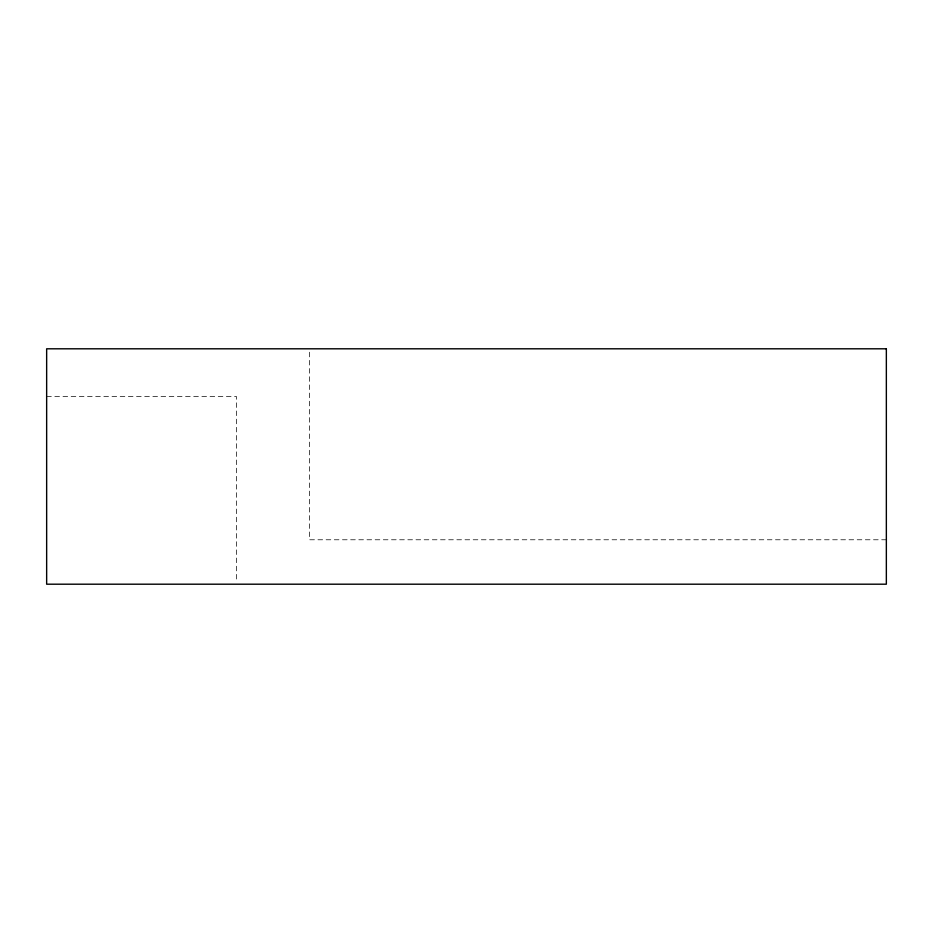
<?xml version="1.0" encoding="UTF-8"?>
<svg xmlns="http://www.w3.org/2000/svg" width="933" height="933" viewBox="0 0 933 933"><rect width="100%" height="100%" fill="white"/><g stroke="black" fill="none" stroke-linecap="round" stroke-linejoin="round"><path stroke-width="0.7" stroke-dasharray="4.67 3.5" d="M46.65 396.548L236.481 396.548L236.481 581.282M886.35 539.775L309.441 539.775L309.441 351.694"/><path stroke-width="1.4" d="M886.35 348.802L46.65 348.802L46.65 584.198L886.35 584.198L886.35 348.802"/></g></svg>
